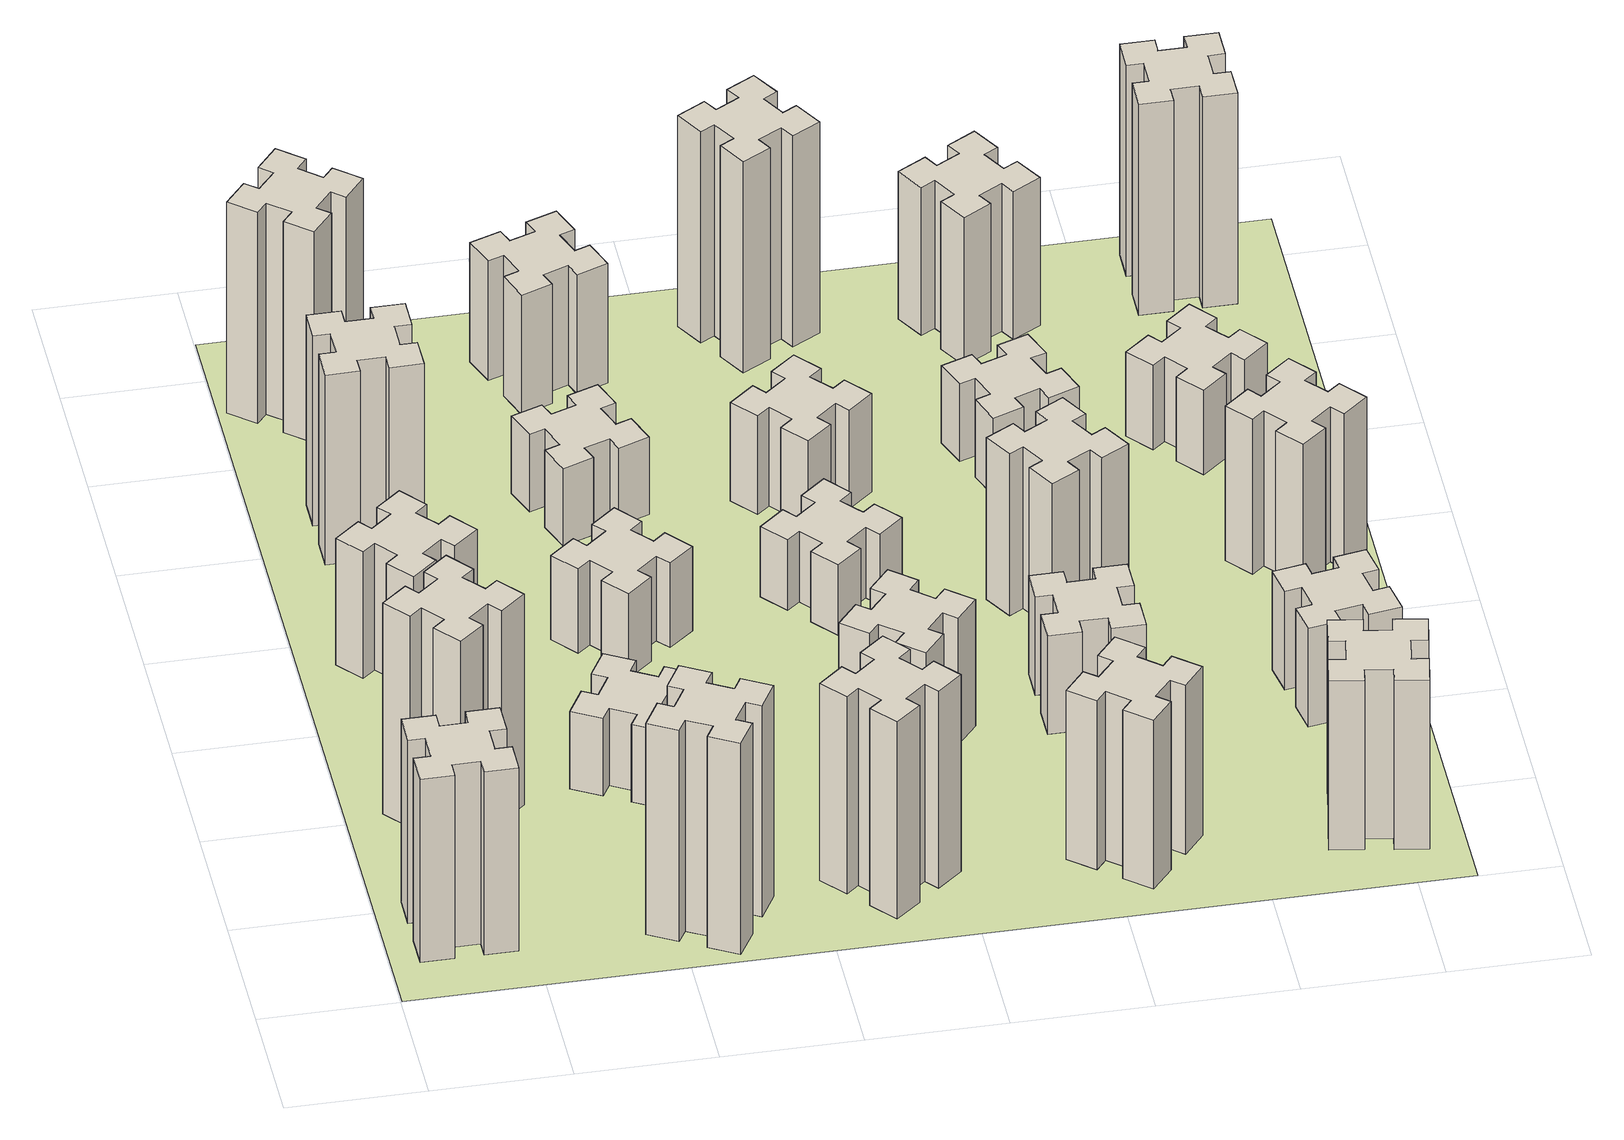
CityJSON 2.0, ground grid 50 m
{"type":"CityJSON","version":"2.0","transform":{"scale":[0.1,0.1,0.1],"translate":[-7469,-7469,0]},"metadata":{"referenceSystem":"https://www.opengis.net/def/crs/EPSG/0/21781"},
"CityObjects":{
"building1":{"type":"Building","attributes":{"class":"1000","function":"1000","usage":"1000","yearOfConstruction":2016,"roofType":"1000","measuredHeight":78,"storeysAboveGround":30,"storeysBelowGround":0},"geometry":[{"type":"Solid","lod":"1","boundaries":[[[[0,1,2,3,4,5,6,7,8,9,10,11,12,13,14,15,16,17,18,19]],[[17,16,20,21]],[[16,15,22,20]],[[15,14,23,22]],[[14,13,24,23]],[[13,12,25,24]],[[12,11,26,25]],[[11,10,27,26]],[[10,9,28,27]],[[9,8,29,28]],[[8,7,30,29]],[[7,6,31,30]],[[6,5,32,31]],[[5,4,33,32]],[[4,3,34,33]],[[3,2,35,34]],[[2,1,36,35]],[[1,0,37,36]],[[0,19,38,37]],[[19,18,39,38]],[[18,17,21,39]],[[24,25,26,27,28,29,30,31,32,33,34,35,36,37,38,39,21,20,22,23]]]]}]},
"building2":{"type":"Building","attributes":{"class":"1000","function":"1000","usage":"1000","yearOfConstruction":2016,"roofType":"1000","measuredHeight":90,"storeysAboveGround":30,"storeysBelowGround":0},"geometry":[{"type":"Solid","lod":"1","boundaries":[[[[40,41,42,43,44,45,46,47,48,49,50,51,52,53,54,55,56,57,58,59]],[[57,56,60,61]],[[56,55,62,60]],[[55,54,63,62]],[[54,53,64,63]],[[53,52,65,64]],[[52,51,66,65]],[[51,50,67,66]],[[50,49,68,67]],[[49,48,69,68]],[[48,47,70,69]],[[47,46,71,70]],[[46,45,72,71]],[[45,44,73,72]],[[44,43,74,73]],[[43,42,75,74]],[[42,41,76,75]],[[41,40,77,76]],[[40,59,78,77]],[[59,58,79,78]],[[58,57,61,79]],[[64,65,66,67,68,69,70,71,72,73,74,75,76,77,78,79,61,60,62,63]]]]}]},
"building3":{"type":"Building","attributes":{"class":"1000","function":"1000","usage":"1000","yearOfConstruction":2016,"roofType":"1000","measuredHeight":54,"storeysAboveGround":30,"storeysBelowGround":0},"geometry":[{"type":"Solid","lod":"1","boundaries":[[[[80,81,82,83,84,85,86,87,88,89,90,91,92,93,94,95,96,97,98,99]],[[97,96,100,101]],[[96,95,102,100]],[[95,94,103,102]],[[94,93,104,103]],[[93,92,105,104]],[[92,91,106,105]],[[91,90,107,106]],[[90,89,108,107]],[[89,88,109,108]],[[88,87,110,109]],[[87,86,111,110]],[[86,85,112,111]],[[85,84,113,112]],[[84,83,114,113]],[[83,82,115,114]],[[82,81,116,115]],[[81,80,117,116]],[[80,99,118,117]],[[99,98,119,118]],[[98,97,101,119]],[[104,105,106,107,108,109,110,111,112,113,114,115,116,117,118,119,101,100,102,103]]]]}]},
"building4":{"type":"Building","attributes":{"class":"1000","function":"1000","usage":"1000","yearOfConstruction":2016,"roofType":"1000","measuredHeight":81,"storeysAboveGround":30,"storeysBelowGround":0},"geometry":[{"type":"Solid","lod":"1","boundaries":[[[[120,121,122,123,124,125,126,127,128,129,130,131,132,133,134,135,136,137,138,139]],[[137,136,140,141]],[[136,135,142,140]],[[135,134,143,142]],[[134,133,144,143]],[[133,132,145,144]],[[132,131,146,145]],[[131,130,147,146]],[[130,129,148,147]],[[129,128,149,148]],[[128,127,150,149]],[[127,126,151,150]],[[126,125,152,151]],[[125,124,153,152]],[[124,123,154,153]],[[123,122,155,154]],[[122,121,156,155]],[[121,120,157,156]],[[120,139,158,157]],[[139,138,159,158]],[[138,137,141,159]],[[144,145,146,147,148,149,150,151,152,153,154,155,156,157,158,159,141,140,142,143]]]]}]},
"building5":{"type":"Building","attributes":{"class":"1000","function":"1000","usage":"1000","yearOfConstruction":2016,"roofType":"1000","measuredHeight":90,"storeysAboveGround":30,"storeysBelowGround":0},"geometry":[{"type":"Solid","lod":"1","boundaries":[[[[160,161,162,163,164,165,166,167,168,169,170,171,172,173,174,175,176,177,178,179]],[[177,176,180,181]],[[176,175,182,180]],[[175,174,183,182]],[[174,173,184,183]],[[173,172,185,184]],[[172,171,186,185]],[[171,170,187,186]],[[170,169,188,187]],[[169,168,189,188]],[[168,167,190,189]],[[167,166,191,190]],[[166,165,192,191]],[[165,164,193,192]],[[164,163,194,193]],[[163,162,195,194]],[[162,161,196,195]],[[161,160,197,196]],[[160,179,198,197]],[[179,178,199,198]],[[178,177,181,199]],[[184,185,186,187,188,189,190,191,192,193,194,195,196,197,198,199,181,180,182,183]]]]}]},
"building6":{"type":"Building","attributes":{"class":"1000","function":"1000","usage":"1000","yearOfConstruction":2016,"roofType":"1000","measuredHeight":90,"storeysAboveGround":30,"storeysBelowGround":0},"geometry":[{"type":"Solid","lod":"1","boundaries":[[[[200,201,202,203,204,205,206,207,208,209,210,211,212,213,214,215,216,217,218,219]],[[217,216,220,221]],[[216,215,222,220]],[[215,214,223,222]],[[214,213,224,223]],[[213,212,225,224]],[[212,211,226,225]],[[211,210,227,226]],[[210,209,228,227]],[[209,208,229,228]],[[208,207,230,229]],[[207,206,231,230]],[[206,205,232,231]],[[205,204,233,232]],[[204,203,234,233]],[[203,202,235,234]],[[202,201,236,235]],[[201,200,237,236]],[[200,219,238,237]],[[219,218,239,238]],[[218,217,221,239]],[[224,225,226,227,228,229,230,231,232,233,234,235,236,237,238,239,221,220,222,223]]]]}]},
"building7":{"type":"Building","attributes":{"class":"1000","function":"1000","usage":"1000","yearOfConstruction":2016,"roofType":"1000","measuredHeight":33,"storeysAboveGround":30,"storeysBelowGround":0},"geometry":[{"type":"Solid","lod":"1","boundaries":[[[[240,241,242,243,244,245,246,247,248,249,250,251,252,253,254,255,256,257,258,259]],[[257,256,260,261]],[[256,255,262,260]],[[255,254,263,262]],[[254,253,264,263]],[[253,252,265,264]],[[252,251,266,265]],[[251,250,267,266]],[[250,249,268,267]],[[249,248,269,268]],[[248,247,270,269]],[[247,246,271,270]],[[246,245,272,271]],[[245,244,273,272]],[[244,243,274,273]],[[243,242,275,274]],[[242,241,276,275]],[[241,240,277,276]],[[240,259,278,277]],[[259,258,279,278]],[[258,257,261,279]],[[264,265,266,267,268,269,270,271,272,273,274,275,276,277,278,279,261,260,262,263]]]]}]},
"building8":{"type":"Building","attributes":{"class":"1000","function":"1000","usage":"1000","yearOfConstruction":2016,"roofType":"1000","measuredHeight":36,"storeysAboveGround":30,"storeysBelowGround":0},"geometry":[{"type":"Solid","lod":"1","boundaries":[[[[280,281,282,283,284,285,286,287,288,289,290,291,292,293,294,295,296,297,298,299]],[[297,296,300,301]],[[296,295,302,300]],[[295,294,303,302]],[[294,293,304,303]],[[293,292,305,304]],[[292,291,306,305]],[[291,290,307,306]],[[290,289,308,307]],[[289,288,309,308]],[[288,287,310,309]],[[287,286,311,310]],[[286,285,312,311]],[[285,284,313,312]],[[284,283,314,313]],[[283,282,315,314]],[[282,281,316,315]],[[281,280,317,316]],[[280,299,318,317]],[[299,298,319,318]],[[298,297,301,319]],[[304,305,306,307,308,309,310,311,312,313,314,315,316,317,318,319,301,300,302,303]]]]}]},
"building9":{"type":"Building","attributes":{"class":"1000","function":"1000","usage":"1000","yearOfConstruction":2016,"roofType":"1000","measuredHeight":84,"storeysAboveGround":30,"storeysBelowGround":0},"geometry":[{"type":"Solid","lod":"1","boundaries":[[[[320,321,322,323,324,325,326,327,328,329,330,331,332,333,334,335,336,337,338,339]],[[337,336,340,341]],[[336,335,342,340]],[[335,334,343,342]],[[334,333,344,343]],[[333,332,345,344]],[[332,331,346,345]],[[331,330,347,346]],[[330,329,348,347]],[[329,328,349,348]],[[328,327,350,349]],[[327,326,351,350]],[[326,325,352,351]],[[325,324,353,352]],[[324,323,354,353]],[[323,322,355,354]],[[322,321,356,355]],[[321,320,357,356]],[[320,339,358,357]],[[339,338,359,358]],[[338,337,341,359]],[[344,345,346,347,348,349,350,351,352,353,354,355,356,357,358,359,341,340,342,343]]]]}]},
"building10":{"type":"Building","attributes":{"class":"1000","function":"1000","usage":"1000","yearOfConstruction":2016,"roofType":"1000","measuredHeight":33,"storeysAboveGround":30,"storeysBelowGround":0},"geometry":[{"type":"Solid","lod":"1","boundaries":[[[[360,361,362,363,364,365,366,367,368,369,370,371,372,373,374,375,376,377,378,379]],[[377,376,380,381]],[[376,375,382,380]],[[375,374,383,382]],[[374,373,384,383]],[[373,372,385,384]],[[372,371,386,385]],[[371,370,387,386]],[[370,369,388,387]],[[369,368,389,388]],[[368,367,390,389]],[[367,366,391,390]],[[366,365,392,391]],[[365,364,393,392]],[[364,363,394,393]],[[363,362,395,394]],[[362,361,396,395]],[[361,360,397,396]],[[360,379,398,397]],[[379,378,399,398]],[[378,377,381,399]],[[384,385,386,387,388,389,390,391,392,393,394,395,396,397,398,399,381,380,382,383]]]]}]},
"building11":{"type":"Building","attributes":{"class":"1000","function":"1000","usage":"1000","yearOfConstruction":2016,"roofType":"1000","measuredHeight":51,"storeysAboveGround":30,"storeysBelowGround":0},"geometry":[{"type":"Solid","lod":"1","boundaries":[[[[400,401,402,403,404,405,406,407,408,409,410,411,412,413,414,415,416,417,418,419]],[[417,416,420,421]],[[416,415,422,420]],[[415,414,423,422]],[[414,413,424,423]],[[413,412,425,424]],[[412,411,426,425]],[[411,410,427,426]],[[410,409,428,427]],[[409,408,429,428]],[[408,407,430,429]],[[407,406,431,430]],[[406,405,432,431]],[[405,404,433,432]],[[404,403,434,433]],[[403,402,435,434]],[[402,401,436,435]],[[401,400,437,436]],[[400,419,438,437]],[[419,418,439,438]],[[418,417,421,439]],[[424,425,426,427,428,429,430,431,432,433,434,435,436,437,438,439,421,420,422,423]]]]}]},
"building12":{"type":"Building","attributes":{"class":"1000","function":"1000","usage":"1000","yearOfConstruction":2016,"roofType":"1000","measuredHeight":54,"storeysAboveGround":30,"storeysBelowGround":0},"geometry":[{"type":"Solid","lod":"1","boundaries":[[[[440,441,442,443,444,445,446,447,448,449,450,451,452,453,454,455,456,457,458,459]],[[457,456,460,461]],[[456,455,462,460]],[[455,454,463,462]],[[454,453,464,463]],[[453,452,465,464]],[[452,451,466,465]],[[451,450,467,466]],[[450,449,468,467]],[[449,448,469,468]],[[448,447,470,469]],[[447,446,471,470]],[[446,445,472,471]],[[445,444,473,472]],[[444,443,474,473]],[[443,442,475,474]],[[442,441,476,475]],[[441,440,477,476]],[[440,459,478,477]],[[459,458,479,478]],[[458,457,461,479]],[[464,465,466,467,468,469,470,471,472,473,474,475,476,477,478,479,461,460,462,463]]]]}]},
"building13":{"type":"Building","attributes":{"class":"1000","function":"1000","usage":"1000","yearOfConstruction":2016,"roofType":"1000","measuredHeight":30,"storeysAboveGround":30,"storeysBelowGround":0},"geometry":[{"type":"Solid","lod":"1","boundaries":[[[[480,481,482,483,484,485,486,487,488,489,490,491,492,493,494,495,496,497,498,499]],[[497,496,500,501]],[[496,495,502,500]],[[495,494,503,502]],[[494,493,504,503]],[[493,492,505,504]],[[492,491,506,505]],[[491,490,507,506]],[[490,489,508,507]],[[489,488,509,508]],[[488,487,510,509]],[[487,486,511,510]],[[486,485,512,511]],[[485,484,513,512]],[[484,483,514,513]],[[483,482,515,514]],[[482,481,516,515]],[[481,480,517,516]],[[480,499,518,517]],[[499,498,519,518]],[[498,497,501,519]],[[504,505,506,507,508,509,510,511,512,513,514,515,516,517,518,519,501,500,502,503]]]]}]},
"building14":{"type":"Building","attributes":{"class":"1000","function":"1000","usage":"1000","yearOfConstruction":2016,"roofType":"1000","measuredHeight":42,"storeysAboveGround":30,"storeysBelowGround":0},"geometry":[{"type":"Solid","lod":"1","boundaries":[[[[520,521,522,523,524,525,526,527,528,529,530,531,532,533,534,535,536,537,538,539]],[[537,536,540,541]],[[536,535,542,540]],[[535,534,543,542]],[[534,533,544,543]],[[533,532,545,544]],[[532,531,546,545]],[[531,530,547,546]],[[530,529,548,547]],[[529,528,549,548]],[[528,527,550,549]],[[527,526,551,550]],[[526,525,552,551]],[[525,524,553,552]],[[524,523,554,553]],[[523,522,555,554]],[[522,521,556,555]],[[521,520,557,556]],[[520,539,558,557]],[[539,538,559,558]],[[538,537,541,559]],[[544,545,546,547,548,549,550,551,552,553,554,555,556,557,558,559,541,540,542,543]]]]}]},
"building15":{"type":"Building","attributes":{"class":"1000","function":"1000","usage":"1000","yearOfConstruction":2016,"roofType":"1000","measuredHeight":72,"storeysAboveGround":30,"storeysBelowGround":0},"geometry":[{"type":"Solid","lod":"1","boundaries":[[[[560,561,562,563,564,565,566,567,568,569,570,571,572,573,574,575,576,577,578,579]],[[577,576,580,581]],[[576,575,582,580]],[[575,574,583,582]],[[574,573,584,583]],[[573,572,585,584]],[[572,571,586,585]],[[571,570,587,586]],[[570,569,588,587]],[[569,568,589,588]],[[568,567,590,589]],[[567,566,591,590]],[[566,565,592,591]],[[565,564,593,592]],[[564,563,594,593]],[[563,562,595,594]],[[562,561,596,595]],[[561,560,597,596]],[[560,579,598,597]],[[579,578,599,598]],[[578,577,581,599]],[[584,585,586,587,588,589,590,591,592,593,594,595,596,597,598,599,581,580,582,583]]]]}]},
"building16":{"type":"Building","attributes":{"class":"1000","function":"1000","usage":"1000","yearOfConstruction":2016,"roofType":"1000","measuredHeight":90,"storeysAboveGround":30,"storeysBelowGround":0},"geometry":[{"type":"Solid","lod":"1","boundaries":[[[[600,601,602,603,604,605,606,607,608,609,610,611,612,613,614,615,616,617,618,619]],[[617,616,620,621]],[[616,615,622,620]],[[615,614,623,622]],[[614,613,624,623]],[[613,612,625,624]],[[612,611,626,625]],[[611,610,627,626]],[[610,609,628,627]],[[609,608,629,628]],[[608,607,630,629]],[[607,606,631,630]],[[606,605,632,631]],[[605,604,633,632]],[[604,603,634,633]],[[603,602,635,634]],[[602,601,636,635]],[[601,600,637,636]],[[600,619,638,637]],[[619,618,639,638]],[[618,617,621,639]],[[624,625,626,627,628,629,630,631,632,633,634,635,636,637,638,639,621,620,622,623]]]]}]},
"building17":{"type":"Building","attributes":{"class":"1000","function":"1000","usage":"1000","yearOfConstruction":2016,"roofType":"1000","measuredHeight":42,"storeysAboveGround":30,"storeysBelowGround":0},"geometry":[{"type":"Solid","lod":"1","boundaries":[[[[640,641,642,643,644,645,646,647,648,649,650,651,652,653,654,655,656,657,658,659]],[[657,656,660,661]],[[656,655,662,660]],[[655,654,663,662]],[[654,653,664,663]],[[653,652,665,664]],[[652,651,666,665]],[[651,650,667,666]],[[650,649,668,667]],[[649,648,669,668]],[[648,647,670,669]],[[647,646,671,670]],[[646,645,672,671]],[[645,644,673,672]],[[644,643,674,673]],[[643,642,675,674]],[[642,641,676,675]],[[641,640,677,676]],[[640,659,678,677]],[[659,658,679,678]],[[658,657,661,679]],[[664,665,666,667,668,669,670,671,672,673,674,675,676,677,678,679,661,660,662,663]]]]}]},
"building18":{"type":"Building","attributes":{"class":"1000","function":"1000","usage":"1000","yearOfConstruction":2016,"roofType":"1000","measuredHeight":69,"storeysAboveGround":30,"storeysBelowGround":0},"geometry":[{"type":"Solid","lod":"1","boundaries":[[[[680,681,682,683,684,685,686,687,688,689,690,691,692,693,694,695,696,697,698,699]],[[697,696,700,701]],[[696,695,702,700]],[[695,694,703,702]],[[694,693,704,703]],[[693,692,705,704]],[[692,691,706,705]],[[691,690,707,706]],[[690,689,708,707]],[[689,688,709,708]],[[688,687,710,709]],[[687,686,711,710]],[[686,685,712,711]],[[685,684,713,712]],[[684,683,714,713]],[[683,682,715,714]],[[682,681,716,715]],[[681,680,717,716]],[[680,699,718,717]],[[699,698,719,718]],[[698,697,701,719]],[[704,705,706,707,708,709,710,711,712,713,714,715,716,717,718,719,701,700,702,703]]]]}]},
"building19":{"type":"Building","attributes":{"class":"1000","function":"1000","usage":"1000","yearOfConstruction":2016,"roofType":"1000","measuredHeight":33,"storeysAboveGround":30,"storeysBelowGround":0},"geometry":[{"type":"Solid","lod":"1","boundaries":[[[[720,721,722,723,724,725,726,727,728,729,730,731,732,733,734,735,736,737,738,739]],[[737,736,740,741]],[[736,735,742,740]],[[735,734,743,742]],[[734,733,744,743]],[[733,732,745,744]],[[732,731,746,745]],[[731,730,747,746]],[[730,729,748,747]],[[729,728,749,748]],[[728,727,750,749]],[[727,726,751,750]],[[726,725,752,751]],[[725,724,753,752]],[[724,723,754,753]],[[723,722,755,754]],[[722,721,756,755]],[[721,720,757,756]],[[720,739,758,757]],[[739,738,759,758]],[[738,737,741,759]],[[744,745,746,747,748,749,750,751,752,753,754,755,756,757,758,759,741,740,742,743]]]]}]},
"building20":{"type":"Building","attributes":{"class":"1000","function":"1000","usage":"1000","yearOfConstruction":2016,"roofType":"1000","measuredHeight":72,"storeysAboveGround":30,"storeysBelowGround":0},"geometry":[{"type":"Solid","lod":"1","boundaries":[[[[760,761,762,763,764,765,766,767,768,769,770,771,772,773,774,775,776,777,778,779]],[[777,776,780,781]],[[776,775,782,780]],[[775,774,783,782]],[[774,773,784,783]],[[773,772,785,784]],[[772,771,786,785]],[[771,770,787,786]],[[770,769,788,787]],[[769,768,789,788]],[[768,767,790,789]],[[767,766,791,790]],[[766,765,792,791]],[[765,764,793,792]],[[764,763,794,793]],[[763,762,795,794]],[[762,761,796,795]],[[761,760,797,796]],[[760,779,798,797]],[[779,778,799,798]],[[778,777,781,799]],[[784,785,786,787,788,789,790,791,792,793,794,795,796,797,798,799,781,780,782,783]]]]}]},
"building21":{"type":"Building","attributes":{"class":"1000","function":"1000","usage":"1000","yearOfConstruction":2016,"roofType":"1000","measuredHeight":63,"storeysAboveGround":30,"storeysBelowGround":0},"geometry":[{"type":"Solid","lod":"1","boundaries":[[[[800,801,802,803,804,805,806,807,808,809,810,811,812,813,814,815,816,817,818,819]],[[817,816,820,821]],[[816,815,822,820]],[[815,814,823,822]],[[814,813,824,823]],[[813,812,825,824]],[[812,811,826,825]],[[811,810,827,826]],[[810,809,828,827]],[[809,808,829,828]],[[808,807,830,829]],[[807,806,831,830]],[[806,805,832,831]],[[805,804,833,832]],[[804,803,834,833]],[[803,802,835,834]],[[802,801,836,835]],[[801,800,837,836]],[[800,819,838,837]],[[819,818,839,838]],[[818,817,821,839]],[[824,825,826,827,828,829,830,831,832,833,834,835,836,837,838,839,821,820,822,823]]]]}]},
"building22":{"type":"Building","attributes":{"class":"1000","function":"1000","usage":"1000","yearOfConstruction":2016,"roofType":"1000","measuredHeight":42,"storeysAboveGround":30,"storeysBelowGround":0},"geometry":[{"type":"Solid","lod":"1","boundaries":[[[[840,841,842,843,844,845,846,847,848,849,850,851,852,853,854,855,856,857,858,859]],[[857,856,860,861]],[[856,855,862,860]],[[855,854,863,862]],[[854,853,864,863]],[[853,852,865,864]],[[852,851,866,865]],[[851,850,867,866]],[[850,849,868,867]],[[849,848,869,868]],[[848,847,870,869]],[[847,846,871,870]],[[846,845,872,871]],[[845,844,873,872]],[[844,843,874,873]],[[843,842,875,874]],[[842,841,876,875]],[[841,840,877,876]],[[840,859,878,877]],[[859,858,879,878]],[[858,857,861,879]],[[864,865,866,867,868,869,870,871,872,873,874,875,876,877,878,879,861,860,862,863]]]]}]},
"building23":{"type":"Building","attributes":{"class":"1000","function":"1000","usage":"1000","yearOfConstruction":2016,"roofType":"1000","measuredHeight":66,"storeysAboveGround":30,"storeysBelowGround":0},"geometry":[{"type":"Solid","lod":"1","boundaries":[[[[880,881,882,883,884,885,886,887,888,889,890,891,892,893,894,895,896,897,898,899]],[[897,896,900,901]],[[896,895,902,900]],[[895,894,903,902]],[[894,893,904,903]],[[893,892,905,904]],[[892,891,906,905]],[[891,890,907,906]],[[890,889,908,907]],[[889,888,909,908]],[[888,887,910,909]],[[887,886,911,910]],[[886,885,912,911]],[[885,884,913,912]],[[884,883,914,913]],[[883,882,915,914]],[[882,881,916,915]],[[881,880,917,916]],[[880,899,918,917]],[[899,898,919,918]],[[898,897,901,919]],[[904,905,906,907,908,909,910,911,912,913,914,915,916,917,918,919,901,900,902,903]]]]}]},
"building24":{"type":"Building","attributes":{"class":"1000","function":"1000","usage":"1000","yearOfConstruction":2016,"roofType":"1000","measuredHeight":36,"storeysAboveGround":30,"storeysBelowGround":0},"geometry":[{"type":"Solid","lod":"1","boundaries":[[[[920,921,922,923,924,925,926,927,928,929,930,931,932,933,934,935,936,937,938,939]],[[937,936,940,941]],[[936,935,942,940]],[[935,934,943,942]],[[934,933,944,943]],[[933,932,945,944]],[[932,931,946,945]],[[931,930,947,946]],[[930,929,948,947]],[[929,928,949,948]],[[928,927,950,949]],[[927,926,951,950]],[[926,925,952,951]],[[925,924,953,952]],[[924,923,954,953]],[[923,922,955,954]],[[922,921,956,955]],[[921,920,957,956]],[[920,939,958,957]],[[939,938,959,958]],[[938,937,941,959]],[[944,945,946,947,948,949,950,951,952,953,954,955,956,957,958,959,941,940,942,943]]]]}]},
"building25":{"type":"Building","attributes":{"class":"1000","function":"1000","usage":"1000","yearOfConstruction":2016,"roofType":"1000","measuredHeight":90,"storeysAboveGround":30,"storeysBelowGround":0},"geometry":[{"type":"Solid","lod":"1","boundaries":[[[[960,961,962,963,964,965,966,967,968,969,970,971,972,973,974,975,976,977,978,979]],[[977,976,980,981]],[[976,975,982,980]],[[975,974,983,982]],[[974,973,984,983]],[[973,972,985,984]],[[972,971,986,985]],[[971,970,987,986]],[[970,969,988,987]],[[969,968,989,988]],[[968,967,990,989]],[[967,966,991,990]],[[966,965,992,991]],[[965,964,993,992]],[[964,963,994,993]],[[963,962,995,994]],[[962,961,996,995]],[[961,960,997,996]],[[960,979,998,997]],[[979,978,999,998]],[[978,977,981,999]],[[984,985,986,987,988,989,990,991,992,993,994,995,996,997,998,999,981,980,982,983]]]]}]},
"landuse1":{"type":"LandUse","attributes":{"name":"plot1","function":"1010"},"geometry":[{"type":"MultiSurface","lod":"1","boundaries":[[[1000,1001,1002,1003]]]}]}
},
"vertices":[
[165,425,0],[165,325,0],[105,325,0],[105,205,0],[225,205,0],[225,265,0],[325,265,0],[325,205,0],[445,205,0],[445,325,0],[385,325,0],[385,425,0],[445,425,0],[445,545,0],[325,545,0],[325,485,0],[225,485,0],[225,545,0],[105,545,0],[105,425,0],[225,485,780],[225,545,780],[325,485,780],[325,545,780],[445,545,780],[445,425,780],[385,425,780],[385,325,780],[445,325,780],[445,205,780],[325,205,780],[325,265,780],[225,265,780],[225,205,780],[105,205,780],[105,325,780],[165,325,780],[165,425,780],[105,425,780],[105,545,780],
[492,1048,0],[427,1124,0],[473,1163,0],[396,1255,0],[304,1178,0],[343,1132,0],[266,1067,0],[228,1113,0],[136,1036,0],[213,944,0],[259,983,0],[323,906,0],[277,868,0],[354,776,0],[446,853,0],[408,899,0],[484,963,0],[523,917,0],[615,994,0],[538,1086,0],[484,963,900],[523,917,900],[408,899,900],[446,853,900],[354,776,900],[277,868,900],[323,906,900],[259,983,900],[213,944,900],[136,1036,900],[228,1113,900],[266,1067,900],[343,1132,900],[304,1178,900],[396,1255,900],[473,1163,900],[427,1124,900],[492,1048,900],[538,1086,900],[615,994,900],
[492,1888,0],[427,1964,0],[473,2003,0],[396,2095,0],[304,2018,0],[343,1972,0],[266,1907,0],[228,1953,0],[136,1876,0],[213,1784,0],[259,1823,0],[323,1746,0],[277,1708,0],[354,1616,0],[446,1693,0],[408,1739,0],[484,1803,0],[523,1757,0],[615,1834,0],[538,1926,0],[484,1803,540],[523,1757,540],[408,1739,540],[446,1693,540],[354,1616,540],[277,1708,540],[323,1746,540],[259,1823,540],[213,1784,540],[136,1876,540],[228,1953,540],[266,1907,540],[343,1972,540],[304,2018,540],[396,2095,540],[473,2003,540],[427,1964,540],[492,1888,540],[538,1926,540],[615,1834,540],
[485,2545,0],[485,2645,0],[545,2645,0],[545,2765,0],[425,2765,0],[425,2705,0],[325,2705,0],[325,2765,0],[205,2765,0],[205,2645,0],[265,2645,0],[265,2545,0],[205,2545,0],[205,2425,0],[325,2425,0],[325,2485,0],[425,2485,0],[425,2425,0],[545,2425,0],[545,2545,0],[425,2485,810],[425,2425,810],[325,2485,810],[325,2425,810],[205,2425,810],[205,2545,810],[265,2545,810],[265,2645,810],[205,2645,810],[205,2765,810],[325,2765,810],[325,2705,810],[425,2705,810],[425,2765,810],[545,2765,810],[545,2645,810],[485,2645,810],[485,2545,810],[545,2545,810],[545,2425,810],
[1214,346,0],[1127,396,0],[1157,448,0],[1053,508,0],[993,404,0],[1045,374,0],[995,287,0],[943,317,0],[883,213,0],[987,153,0],[1017,205,0],[1104,155,0],[1074,103,0],[1178,43,0],[1238,147,0],[1186,177,0],[1236,264,0],[1288,234,0],[1348,338,0],[1244,398,0],[1236,264,900],[1288,234,900],[1186,177,900],[1238,147,900],[1178,43,900],[1074,103,900],[1104,155,900],[1017,205,900],[987,153,900],[883,213,900],[943,317,900],[995,287,900],[1045,374,900],[993,404,900],[1053,508,900],[1157,448,900],[1127,396,900],[1214,346,900],[1244,398,900],[1348,338,900],
[384,3387,0],[308,3452,0],[346,3498,0],[254,3575,0],[177,3483,0],[223,3444,0],[159,3368,0],[113,3406,0],[36,3314,0],[128,3237,0],[166,3283,0],[243,3219,0],[204,3173,0],[296,3096,0],[373,3188,0],[327,3226,0],[392,3303,0],[438,3264,0],[515,3356,0],[423,3433,0],[392,3303,900],[438,3264,900],[327,3226,900],[373,3188,900],[296,3096,900],[204,3173,900],[243,3219,900],[166,3283,900],[128,3237,900],[36,3314,900],[113,3406,900],[159,3368,900],[223,3444,900],[177,3483,900],[254,3575,900],[346,3498,900],[308,3452,900],[384,3387,900],[423,3433,900],[515,3356,900],
[1086,1017,0],[1136,1104,0],[1188,1074,0],[1248,1178,0],[1144,1238,0],[1114,1186,0],[1027,1236,0],[1057,1288,0],[953,1348,0],[893,1244,0],[945,1214,0],[895,1127,0],[843,1157,0],[783,1053,0],[887,993,0],[917,1045,0],[1004,995,0],[974,943,0],[1078,883,0],[1138,987,0],[1004,995,330],[974,943,330],[917,1045,330],[887,993,330],[783,1053,330],[843,1157,330],[895,1127,330],[945,1214,330],[893,1244,330],[953,1348,330],[1057,1288,330],[1027,1236,330],[1114,1186,330],[1144,1238,330],[1248,1178,330],[1188,1074,330],[1136,1104,330],[1086,1017,330],[1138,987,330],[1078,883,330],
[1083,1972,0],[1006,1907,0],[968,1953,0],[876,1876,0],[953,1784,0],[999,1823,0],[1063,1746,0],[1017,1708,0],[1094,1616,0],[1186,1693,0],[1148,1739,0],[1224,1803,0],[1263,1757,0],[1355,1834,0],[1278,1926,0],[1232,1888,0],[1167,1964,0],[1213,2003,0],[1136,2095,0],[1044,2018,0],[1167,1964,360],[1213,2003,360],[1232,1888,360],[1278,1926,360],[1355,1834,360],[1263,1757,360],[1224,1803,360],[1148,1739,360],[1186,1693,360],[1094,1616,360],[1017,1708,360],[1063,1746,360],[999,1823,360],[953,1784,360],[876,1876,360],[968,1953,360],[1006,1907,360],[1083,1972,360],[1044,2018,360],[1136,2095,360],
[1639,343,0],[1703,266,0],[1657,228,0],[1734,136,0],[1826,213,0],[1788,259,0],[1864,323,0],[1903,277,0],[1995,354,0],[1918,446,0],[1872,408,0],[1807,484,0],[1853,523,0],[1776,615,0],[1684,538,0],[1723,492,0],[1646,427,0],[1608,473,0],[1516,396,0],[1593,304,0],[1646,427,840],[1608,473,840],[1723,492,840],[1684,538,840],[1776,615,840],[1853,523,840],[1807,484,840],[1872,408,840],[1918,446,840],[1995,354,840],[1903,277,840],[1864,323,840],[1788,259,840],[1826,213,840],[1734,136,840],[1657,228,840],[1703,266,840],[1639,343,840],[1593,304,840],[1516,396,840],
[1106,2475,0],[1200,2509,0],[1220,2453,0],[1333,2494,0],[1292,2607,0],[1236,2586,0],[1202,2680,0],[1258,2700,0],[1217,2813,0],[1104,2772,0],[1125,2716,0],[1031,2682,0],[1010,2738,0],[897,2697,0],[939,2584,0],[995,2605,0],[1029,2511,0],[973,2490,0],[1014,2377,0],[1127,2419,0],[1029,2511,330],[973,2490,330],[995,2605,330],[939,2584,330],[897,2697,330],[1010,2738,330],[1031,2682,330],[1125,2716,330],[1104,2772,330],[1217,2813,330],[1258,2700,330],[1202,2680,330],[1236,2586,330],[1292,2607,330],[1333,2494,330],[1220,2453,330],[1200,2509,330],[1106,2475,330],[1127,2419,330],[1014,2377,330],
[1125,3456,0],[1031,3422,0],[1010,3478,0],[897,3437,0],[939,3324,0],[995,3345,0],[1029,3251,0],[973,3230,0],[1014,3117,0],[1127,3159,0],[1106,3215,0],[1200,3249,0],[1220,3193,0],[1333,3234,0],[1292,3347,0],[1236,3326,0],[1202,3420,0],[1258,3440,0],[1217,3553,0],[1104,3512,0],[1202,3420,510],[1258,3440,510],[1236,3326,510],[1292,3347,510],[1333,3234,510],[1220,3193,510],[1200,3249,510],[1106,3215,510],[1127,3159,510],[1014,3117,510],[973,3230,510],[1029,3251,510],[995,3345,510],[939,3324,510],[897,3437,510],[1010,3478,510],[1031,3422,510],[1125,3456,510],[1104,3512,510],[1217,3553,510],
[1846,1063,0],[1923,999,0],[1884,953,0],[1976,876,0],[2053,968,0],[2007,1006,0],[2072,1083,0],[2118,1044,0],[2195,1136,0],[2103,1213,0],[2064,1167,0],[1988,1232,0],[2026,1278,0],[1934,1355,0],[1857,1263,0],[1903,1224,0],[1839,1148,0],[1793,1186,0],[1716,1094,0],[1808,1017,0],[1839,1148,540],[1793,1186,540],[1903,1224,540],[1857,1263,540],[1934,1355,540],[2026,1278,540],[1988,1232,540],[2064,1167,540],[2103,1213,540],[2195,1136,540],[2118,1044,540],[2072,1083,540],[2007,1006,540],[2053,968,540],[1976,876,540],[1884,953,540],[1923,999,540],[1846,1063,540],[1808,1017,540],[1716,1094,540],
[1972,1988,0],[1907,2064,0],[1953,2103,0],[1876,2195,0],[1784,2118,0],[1823,2072,0],[1746,2007,0],[1708,2053,0],[1616,1976,0],[1693,1884,0],[1739,1923,0],[1803,1846,0],[1757,1808,0],[1834,1716,0],[1926,1793,0],[1888,1839,0],[1964,1903,0],[2003,1857,0],[2095,1934,0],[2018,2026,0],[1964,1903,300],[2003,1857,300],[1888,1839,300],[1926,1793,300],[1834,1716,300],[1757,1808,300],[1803,1846,300],[1739,1923,300],[1693,1884,300],[1616,1976,300],[1708,2053,300],[1746,2007,300],[1823,2072,300],[1784,2118,300],[1876,2195,300],[1953,2103,300],[1907,2064,300],[1972,1988,300],[2018,2026,300],[2095,1934,300],
[1739,2463,0],[1803,2386,0],[1757,2348,0],[1834,2256,0],[1926,2333,0],[1888,2379,0],[1964,2443,0],[2003,2397,0],[2095,2474,0],[2018,2566,0],[1972,2528,0],[1907,2604,0],[1953,2643,0],[1876,2735,0],[1784,2658,0],[1823,2612,0],[1746,2547,0],[1708,2593,0],[1616,2516,0],[1693,2424,0],[1746,2547,420],[1708,2593,420],[1823,2612,420],[1784,2658,420],[1876,2735,420],[1953,2643,420],[1907,2604,420],[1972,2528,420],[2018,2566,420],[2095,2474,420],[2003,2397,420],[1964,2443,420],[1888,2379,420],[1926,2333,420],[1834,2256,420],[1757,2348,420],[1803,2386,420],[1739,2463,420],[1693,2424,420],[1616,2516,420],
[2486,323,0],[2563,259,0],[2524,213,0],[2616,136,0],[2693,228,0],[2647,266,0],[2712,343,0],[2758,304,0],[2835,396,0],[2743,473,0],[2704,427,0],[2628,492,0],[2666,538,0],[2574,615,0],[2497,523,0],[2543,484,0],[2479,408,0],[2433,446,0],[2356,354,0],[2448,277,0],[2479,408,720],[2433,446,720],[2543,484,720],[2497,523,720],[2574,615,720],[2666,538,720],[2628,492,720],[2704,427,720],[2743,473,720],[2835,396,720],[2758,304,720],[2712,343,720],[2647,266,720],[2693,228,720],[2616,136,720],[2524,213,720],[2563,259,720],[2486,323,720],[2448,277,720],[2356,354,720],
[1844,3556,0],[1757,3506,0],[1727,3558,0],[1623,3498,0],[1683,3394,0],[1735,3424,0],[1785,3337,0],[1733,3307,0],[1793,3203,0],[1897,3263,0],[1867,3315,0],[1954,3365,0],[1984,3313,0],[2088,3373,0],[2028,3477,0],[1976,3447,0],[1926,3534,0],[1978,3564,0],[1918,3668,0],[1814,3608,0],[1926,3534,900],[1978,3564,900],[1976,3447,900],[2028,3477,900],[2088,3373,900],[1984,3313,900],[1954,3365,900],[1867,3315,900],[1897,3263,900],[1793,3203,900],[1733,3307,900],[1785,3337,900],[1735,3424,900],[1683,3394,900],[1623,3498,900],[1727,3558,900],[1757,3506,900],[1844,3556,900],[1814,3608,900],[1918,3668,900],
[2645,1325,0],[2545,1325,0],[2545,1385,0],[2425,1385,0],[2425,1265,0],[2485,1265,0],[2485,1165,0],[2425,1165,0],[2425,1045,0],[2545,1045,0],[2545,1105,0],[2645,1105,0],[2645,1045,0],[2765,1045,0],[2765,1165,0],[2705,1165,0],[2705,1265,0],[2765,1265,0],[2765,1385,0],[2645,1385,0],[2705,1265,420],[2765,1265,420],[2705,1165,420],[2765,1165,420],[2765,1045,420],[2645,1045,420],[2645,1105,420],[2545,1105,420],[2545,1045,420],[2425,1045,420],[2425,1165,420],[2485,1165,420],[2485,1265,420],[2425,1265,420],[2425,1385,420],[2545,1385,420],[2545,1325,420],[2645,1325,420],[2645,1385,420],[2765,1385,420],
[2716,1767,0],[2666,1854,0],[2718,1884,0],[2658,1988,0],[2554,1928,0],[2584,1876,0],[2497,1826,0],[2467,1878,0],[2363,1818,0],[2423,1714,0],[2475,1744,0],[2525,1657,0],[2473,1627,0],[2533,1523,0],[2637,1583,0],[2607,1635,0],[2694,1685,0],[2724,1633,0],[2828,1693,0],[2768,1797,0],[2694,1685,690],[2724,1633,690],[2607,1635,690],[2637,1583,690],[2533,1523,690],[2473,1627,690],[2525,1657,690],[2475,1744,690],[2423,1714,690],[2363,1818,690],[2467,1878,690],[2497,1826,690],[2584,1876,690],[2554,1928,690],[2658,1988,690],[2718,1884,690],[2666,1854,690],[2716,1767,690],[2768,1797,690],[2828,1693,690],
[2586,2475,0],[2680,2509,0],[2700,2453,0],[2813,2494,0],[2772,2607,0],[2716,2586,0],[2682,2680,0],[2738,2700,0],[2697,2813,0],[2584,2772,0],[2605,2716,0],[2511,2682,0],[2490,2738,0],[2377,2697,0],[2419,2584,0],[2475,2605,0],[2509,2511,0],[2453,2490,0],[2494,2377,0],[2607,2419,0],[2509,2511,330],[2453,2490,330],[2475,2605,330],[2419,2584,330],[2377,2697,330],[2490,2738,330],[2511,2682,330],[2605,2716,330],[2584,2772,330],[2697,2813,330],[2738,2700,330],[2682,2680,330],[2716,2586,330],[2772,2607,330],[2813,2494,330],[2700,2453,330],[2680,2509,330],[2586,2475,330],[2607,2419,330],[2494,2377,330],
[3504,475,0],[3405,492,0],[3416,551,0],[3297,572,0],[3277,454,0],[3336,444,0],[3318,345,0],[3259,356,0],[3238,237,0],[3357,217,0],[3367,276,0],[3465,258,0],[3455,199,0],[3573,178,0],[3594,297,0],[3535,307,0],[3552,405,0],[3611,395,0],[3632,513,0],[3514,534,0],[3552,405,720],[3611,395,720],[3535,307,720],[3594,297,720],[3573,178,720],[3455,199,720],[3465,258,720],[3367,276,720],[3357,217,720],[3238,237,720],[3259,356,720],[3318,345,720],[3336,444,720],[3277,454,720],[3297,572,720],[3416,551,720],[3405,492,720],[3504,475,720],[3514,534,720],[3632,513,720],
[2716,3347,0],[2666,3434,0],[2718,3464,0],[2658,3568,0],[2554,3508,0],[2584,3456,0],[2497,3406,0],[2467,3458,0],[2363,3398,0],[2423,3294,0],[2475,3324,0],[2525,3237,0],[2473,3207,0],[2533,3103,0],[2637,3163,0],[2607,3215,0],[2694,3265,0],[2724,3213,0],[2828,3273,0],[2768,3377,0],[2694,3265,630],[2724,3213,630],[2607,3215,630],[2637,3163,630],[2533,3103,630],[2473,3207,630],[2525,3237,630],[2475,3324,630],[2423,3294,630],[2363,3398,630],[2467,3458,630],[2497,3406,630],[2584,3456,630],[2554,3508,630],[2658,3568,630],[2718,3464,630],[2666,3434,630],[2716,3347,630],[2768,3377,630],[2828,3273,630],
[3405,998,0],[3504,1016,0],[3514,957,0],[3632,977,0],[3611,1096,0],[3552,1085,0],[3535,1184,0],[3594,1194,0],[3573,1312,0],[3455,1291,0],[3465,1232,0],[3367,1215,0],[3357,1274,0],[3238,1253,0],[3259,1135,0],[3318,1145,0],[3336,1047,0],[3277,1037,0],[3297,918,0],[3416,939,0],[3336,1047,420],[3277,1037,420],[3318,1145,420],[3259,1135,420],[3238,1253,420],[3357,1274,420],[3367,1215,420],[3465,1232,420],[3455,1291,420],[3573,1312,420],[3594,1194,420],[3535,1184,420],[3552,1085,420],[3611,1096,420],[3632,977,420],[3514,957,420],[3504,1016,420],[3405,998,420],[3416,939,420],[3297,918,420],
[3552,1888,0],[3487,1964,0],[3533,2003,0],[3456,2095,0],[3364,2018,0],[3403,1972,0],[3326,1907,0],[3288,1953,0],[3196,1876,0],[3273,1784,0],[3319,1823,0],[3383,1746,0],[3337,1708,0],[3414,1616,0],[3506,1693,0],[3468,1739,0],[3544,1803,0],[3583,1757,0],[3675,1834,0],[3598,1926,0],[3544,1803,660],[3583,1757,660],[3468,1739,660],[3506,1693,660],[3414,1616,660],[3337,1708,660],[3383,1746,660],[3319,1823,660],[3273,1784,660],[3196,1876,660],[3288,1953,660],[3326,1907,660],[3403,1972,660],[3364,2018,660],[3456,2095,660],[3533,2003,660],[3487,1964,660],[3552,1888,660],[3598,1926,660],[3675,1834,660],
[3119,2563,0],[3183,2486,0],[3137,2448,0],[3214,2356,0],[3306,2433,0],[3268,2479,0],[3344,2543,0],[3383,2497,0],[3475,2574,0],[3398,2666,0],[3352,2628,0],[3287,2704,0],[3333,2743,0],[3256,2835,0],[3164,2758,0],[3203,2712,0],[3126,2647,0],[3088,2693,0],[2996,2616,0],[3073,2524,0],[3126,2647,360],[3088,2693,360],[3203,2712,360],[3164,2758,360],[3256,2835,360],[3333,2743,360],[3287,2704,360],[3352,2628,360],[3398,2666,360],[3475,2574,360],[3383,2497,360],[3344,2543,360],[3268,2479,360],[3306,2433,360],[3214,2356,360],[3137,2448,360],[3183,2486,360],[3119,2563,360],[3073,2524,360],[2996,2616,360],
[3285,3325,0],[3385,3325,0],[3385,3265,0],[3505,3265,0],[3505,3385,0],[3445,3385,0],[3445,3485,0],[3505,3485,0],[3505,3605,0],[3385,3605,0],[3385,3545,0],[3285,3545,0],[3285,3605,0],[3165,3605,0],[3165,3485,0],[3225,3485,0],[3225,3385,0],[3165,3385,0],[3165,3265,0],[3285,3265,0],[3225,3385,900],[3165,3385,900],[3225,3485,900],[3165,3485,900],[3165,3605,900],[3285,3605,900],[3285,3545,900],[3385,3545,900],[3385,3605,900],[3505,3605,900],[3505,3485,900],[3445,3485,900],[3445,3385,900],[3505,3385,900],[3505,3265,900],[3385,3265,900],[3385,3325,900],[3285,3325,900],[3285,3265,900],[3165,3265,900],
[5,3705,0],[3705,3705,0],[3705,5,0],[5,5,0]
]}
